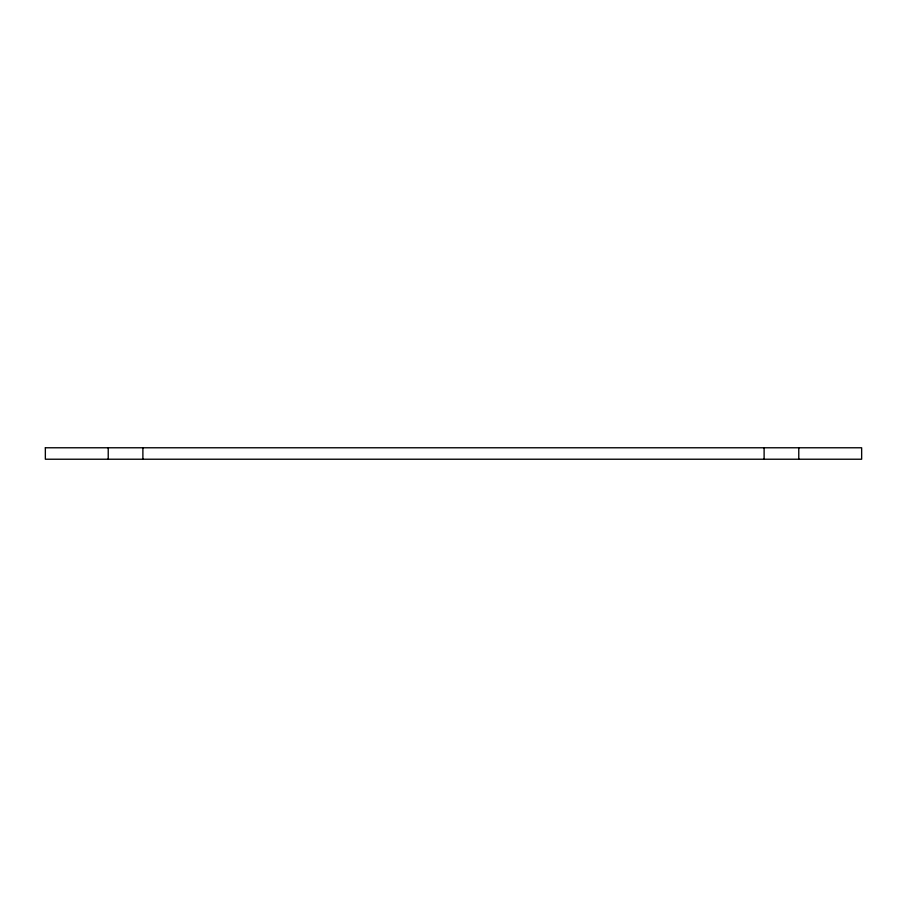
<?xml version="1.0" encoding="UTF-8"?>
<svg xmlns="http://www.w3.org/2000/svg" width="907" height="907" viewBox="0 0 907 907"><rect width="100%" height="100%" fill="white"/><g stroke="black" fill="none" stroke-linecap="round" stroke-linejoin="round"><path stroke-width="1.36" d="M108.228 459.225L108.228 447.775M142.887 459.225L142.887 447.775M764.113 459.225L764.113 447.775M798.772 459.225L798.772 447.775M45.35 447.775L45.35 459.225L861.65 459.225L861.65 447.775L45.35 447.775"/></g></svg>
